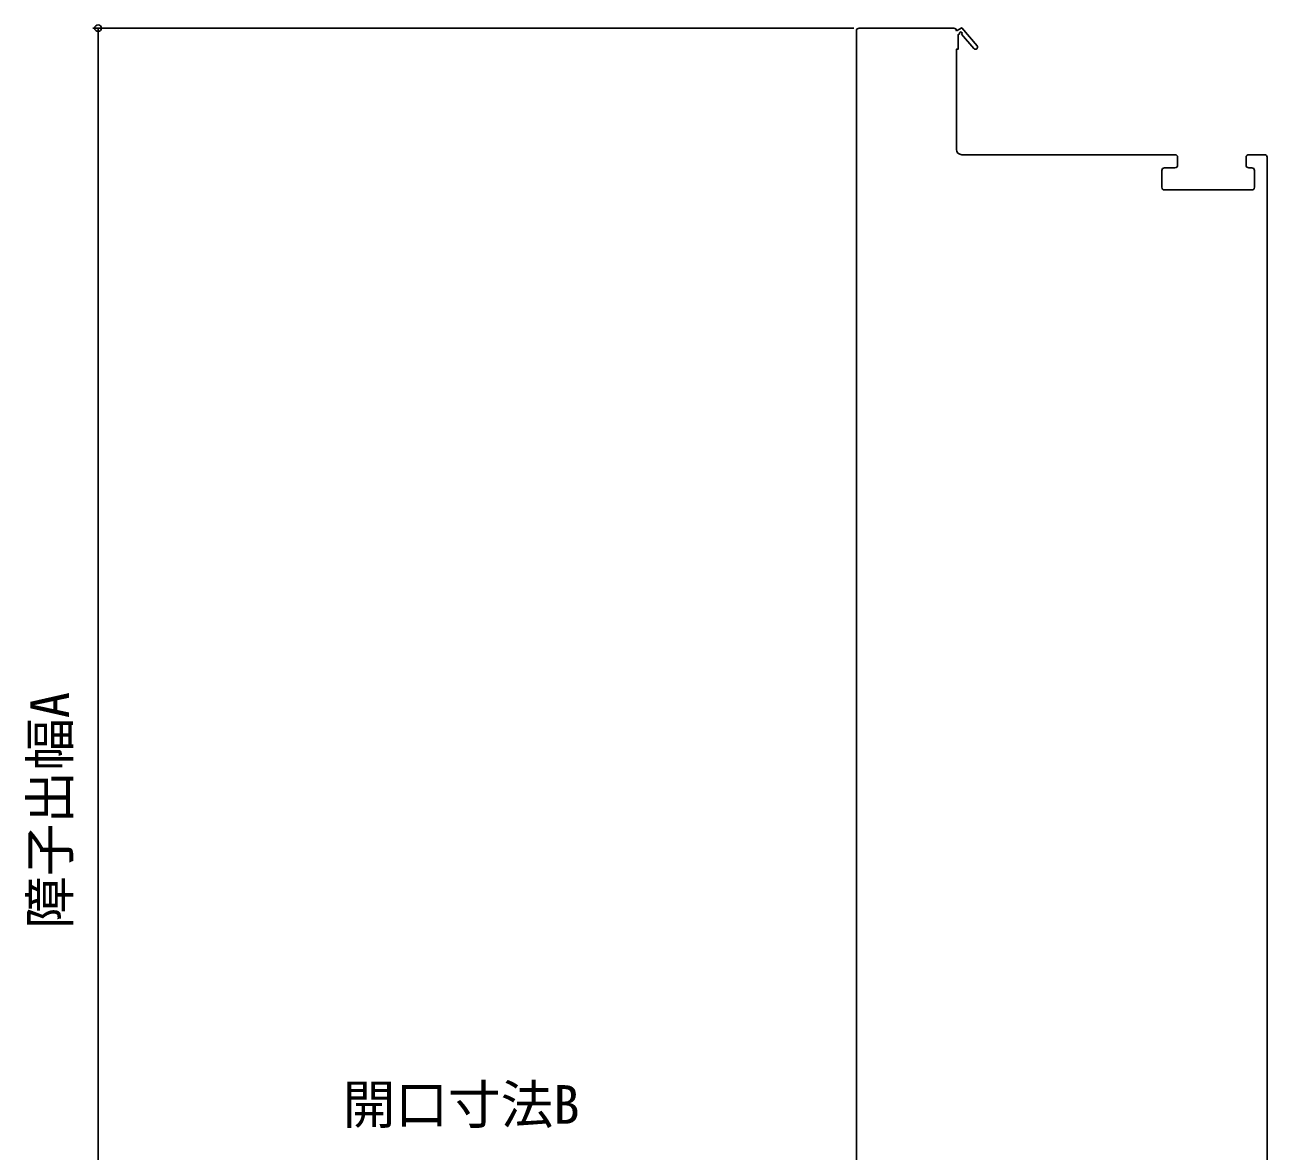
# Model space of a CAD drawing. Units: millimetres, scale not verified. Extents: x -525 to 525, y -783 to 778.
# Drawn here: x -236.9 to -1, y -374.3 to -160.6 of the extents above; entities that cross this region are included whole.
import ezdxf
from ezdxf.enums import TextEntityAlignment as Align

# ---------------------------------------------------------------- set-up
doc = ezdxf.new("R2010")
doc.units = ezdxf.units.MM
doc.header["$LTSCALE"] = 4
doc.layers.add('0-5_YKK_12', color=2, linetype='Continuous')
doc.layers.add('0-8_YKK_D', color=6, linetype='Continuous')
doc.styles.add('ＭＳ ゴシック', font='')
doc.styles.get('ＭＳ ゴシック').set_extended_font_data('MS Gothic')

msp = doc.modelspace()

# ---------------------------------------------------------------- linework, layer by layer
at = {"layer": '0-5_YKK_12'}
for p, q in [((-79, -464.698), (-79, -161.7)), ((-78.5, -161.2), (-60.5, -161.2)), ((-56.705, -165.059), (-59.016, -162.339)), ((-59, -185.2), (-18.5, -185.2)), ((-18, -185.7), (-18, -187.2)), ((-5, -187.2), (-5, -185.7)), ((-4.5, -185.2), (-1.5, -185.2)), ((-1, -185.7), (-1, -225.2)), ((-21, -188.2), (-21, -191.4)), ((-18.5, -187.7), (-20.5, -187.7)), ((-3.9, -187.7), (-4.5, -187.7)), ((-3.4, -191.4), (-3.4, -188.2)), ((-20.5, -191.9), (-3.9, -191.9)), ((-1, -440.698), (-1, -225.2))]:
    msp.add_line(p, q, dxfattribs=at)
for points in [[(-60, -161.7), (-59, -161.123), (-56.095, -164.541)], [(-59.394, -162.274), (-59.7, -162.451), (-59.7, -165.2), (-60, -165.2), (-60, -184.2)]]:
    msp.add_lwpolyline(points, dxfattribs=at)
for centre, radius, start, end in [((-78.5, -161.7), 0.5, 90, 180), ((-60.5, -161.7), 0.5, 360, 90), ((-59.178, -162.149), 0.25, 310.35703, 210), ((-56.4, -164.8), 0.4, 220.35703, 40.35703), ((-59, -184.2), 1, 180, 270), ((-18.5, -185.7), 0.5, 0, 90), ((-4.5, -185.7), 0.5, 90, 180), ((-1.5, -185.7), 0.5, 0, 90), ((-20.5, -188.2), 0.5, 90, 180), ((-18.5, -187.2), 0.5, 270, 0), ((-4.5, -187.2), 0.5, 180, 270), ((-3.9, -188.2), 0.5, 0, 90), ((-20.5, -191.4), 0.5, 180, 270), ((-3.9, -191.4), 0.5, 270, 0)]:
    msp.add_arc(centre, radius, start, end, dxfattribs=at)
at = {"layer": '0-8_YKK_D'}
for p, q in [((-79.5, -161.2), (-224, -161.2)), ((-223, -434.7), (-223, -161.2))]:
    msp.add_line(p, q, dxfattribs=at)
msp.add_circle((-223, -161.2), 0.637, dxfattribs=at)

# ---------------------------------------------------------------- texts
at = {"layer": '0-8_YKK_D', "style": 'ＭＳ ゴシック'}
msp.add_text('障子出幅A', height=7.331, rotation=90, dxfattribs=at).set_placement((-226.307, -332.155), align=Align.BOTTOM_LEFT)
msp.add_text('開口寸法B', height=7.331, dxfattribs=at).set_placement((-176.549, -371.336), align=Align.BOTTOM_LEFT)

doc.saveas('drawing.dxf')
